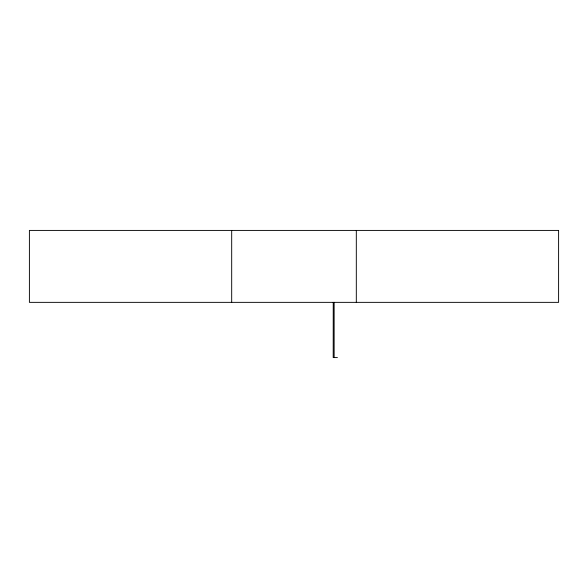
<?xml version="1.0" encoding="UTF-8"?>
<svg xmlns="http://www.w3.org/2000/svg" width="588" height="588" viewBox="0 0 588 588"><rect width="100%" height="100%" fill="white"/><g stroke="black" fill="none" stroke-linecap="round" stroke-linejoin="round"><path stroke-width="0.88" d="M337.409 357.585L333.205 357.585L333.242 302.357M356.313 230.415L356.313 302.357M334.138 302.357L334.138 357.585M231.687 230.415L231.687 302.357M558.6 230.415L29.4 230.415L29.4 302.357L558.6 302.357L558.6 230.415"/></g></svg>
